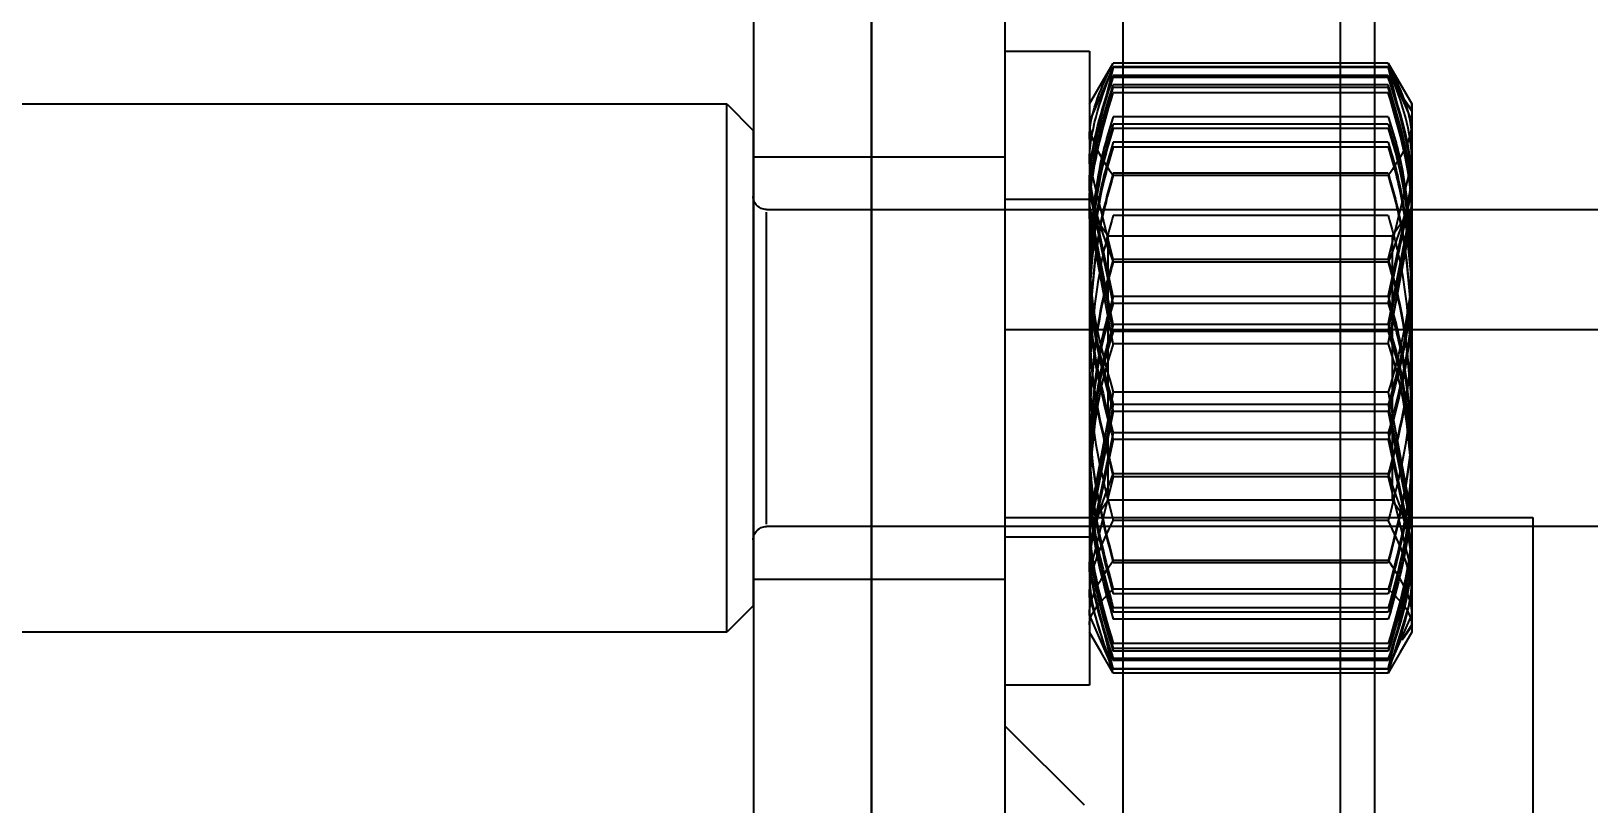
# Model space of a CAD drawing. Header units: metres. Extents: x 0 to 63075, y 0 to 44550.
# Drawn here: x 40394.72 to 40424.2, y 16458.16 to 16472.78 of the extents above; entities that cross this region are included whole.
import ezdxf

# ---------------------------------------------------------------- set-up
doc = ezdxf.new("R2010")
doc.units = ezdxf.units.M
doc.header["$LTSCALE"] = 75
doc.linetypes.add('HIDDEN2', pattern=[4.7625, 3.175, -1.5875])
for name, color, linetype in [('SDM', 7, 'Continuous'), ('SL4', 4, 'Continuous'), ('ST1', 7, 'HIDDEN2')]:
    doc.layers.add(name, color=color, linetype=linetype)
doc.styles.add('ROMANS', font='ROMANS.SHX')
doc.dimstyles.new('75___1-75', dxfattribs={"dimscale": 75, "dimtxt": 2.5, "dimasz": 2, "dimexe": 1.5, "dimexo": 1, "dimgap": 0.5, "dimtad": 1, "dimdec": 0, "dimzin": 12, "dimtxsty": 'ROMANS', "dimcen": 0, "dimclrd": 256, "dimclre": 256, "dimclrt": 3, "dimazin": 3, "dimtfac": 1, "dimtdec": 0, "dimtmove": 0, "dimatfit": 0, "dimfxl": 1, "dimlwd": -1, "dimlwe": -1, "dimarcsym": 0})

# ---------------------------------------------------------------- blocks, each defined once
blk = doc.blocks.new('*D33')
at = {"layer": 'Defpoints', "color": 0, "transparency": 16777216}
for p in [(40258.386, 16728.439), (42591.048, 16728.439), (40410.623, 16285.374)]:
    blk.add_point(p, dxfattribs=at)
at = {"layer": 'SDM', "transparency": 16777216}
for p, q in [((42591.048, 16878.439), (42591.048, 17585.582)), ((40333.386, 16728.439), (42703.548, 16728.439)), ((42591.048, 16285.374), (42591.048, 16728.439)), ((40485.623, 16285.374), (42703.548, 16285.374)), ((42591.048, 16135.374), (42591.048, 15985.374))]:
    blk.add_line(p, q, dxfattribs=at)
for points in [[(42566.048, 16878.439), (42616.048, 16878.439), (42591.048, 16728.439)], [(42566.048, 16135.374), (42616.048, 16135.374), (42591.048, 16285.374)]]:
    blk.add_solid(points, dxfattribs=at)
at = {"layer": 'SDM', "color": 3, "transparency": 16777216, "insert": (42459.798, 17307.01), "char_height": 187.5, "attachment_point": 5, "rotation": 90, "style": 'ROMANS'}
blk.add_mtext('443', dxfattribs=at)
blk = doc.blocks.new('A$Cb88ac2a3')
at = {"layer": 'SL4'}
for p, q in [((41.238, 1350), (41.238, 1594)), ((50.762, 1594), (50.762, 1350))]:
    blk.add_line(p, q, dxfattribs=at)
at = {"layer": 'ST1'}
for p, q in [((46, 1350), (46, 1594)), ((50.762, 1350), (50.762, 1594)), ((48.235, 1584.475), (48.235, 1362.762)), ((52.997, 1584.475), (52.997, 1362.762)), ((41.885, 1441.75), (41.885, 1542.25)), ((46.635, 1532.27), (46.635, 1525.319)), ((48.235, 1532.27), (46.635, 1532.27)), ((40.982, 1531.97), (40.535, 1530.942)), ((40.982, 1531.961), (40.535, 1530.117)), ((40.982, 1532.044), (40.762, 1531.663)), ((40.982, 1532.044), (46.188, 1532.044)), ((40.982, 1531.97), (46.188, 1531.97)), ((40.982, 1531.961), (46.188, 1531.961)), ((46.408, 1531.663), (46.188, 1532.044)), ((46.188, 1531.97), (46.635, 1530.942)), ((46.188, 1531.961), (46.635, 1530.117)), ((40.762, 1531.663), (40.535, 1531.27)), ((40.982, 1531.808), (46.188, 1531.808)), ((40.982, 1531.768), (46.188, 1531.768)), ((40.982, 1531.631), (46.188, 1531.631)), ((46.635, 1531.27), (46.408, 1531.663)), ((40.721, 1531.413), (40.535, 1531.131)), ((40.702, 1531.386), (40.535, 1531.156)), ((40.982, 1531.579), (46.188, 1531.579)), ((40.982, 1531.483), (46.188, 1531.483)), ((40.535, 1531.219), (40.535, 1531.27)), ((40.535, 1531.27), (40.535, 1530.149)), ((53.5, 1531.27), (53, 1530.77)), ((53.5, 1521.27), (53.5, 1531.27)), ((67.75, 1531.27), (53.5, 1531.27)), ((40.982, 1531.026), (46.188, 1531.026)), ((40.982, 1530.889), (46.188, 1530.889)), ((40.982, 1530.806), (46.188, 1530.806)), ((53, 1530.77), (53, 1521.77)), ((40.982, 1530.545), (46.188, 1530.545)), ((40.982, 1530.454), (46.188, 1530.454)), ((40.982, 1528.327), (40.535, 1530.149)), ((40.535, 1530.149), (40.535, 1525.477)), ((46.188, 1528.327), (46.635, 1530.149)), ((52.997, 1530.27), (48.235, 1530.27)), ((40.982, 1529.958), (46.188, 1529.958)), ((40.982, 1529.913), (46.188, 1529.913)), ((40.982, 1527.624), (40.535, 1529.716)), ((40.982, 1527.494), (40.535, 1529.631)), ((46.188, 1527.624), (46.635, 1529.716)), ((46.188, 1527.494), (46.635, 1529.631)), ((52.75, 1529.27), (33.5, 1529.27)), ((40.982, 1527.095), (40.535, 1529.363)), ((40.982, 1526.961), (40.535, 1529.27)), ((40.56, 1529.27), (40.535, 1529.27)), ((40.56, 1529.27), (40.56, 1525.794)), ((40.911, 1528.77), (40.56, 1529.27)), ((46.188, 1527.095), (46.635, 1529.363)), ((46.188, 1526.961), (46.635, 1529.27)), ((46.635, 1529.27), (46.285, 1528.77)), ((48.235, 1529.47), (46.635, 1529.47)), ((40.982, 1526.727), (40.535, 1529.105)), ((40.982, 1529.157), (46.188, 1529.157)), ((46.188, 1526.727), (46.635, 1529.105)), ((52.75, 1523.316), (52.75, 1529.224)), ((40.911, 1528.77), (40.911, 1523.77)), ((46.285, 1528.77), (40.911, 1528.77)), ((46.285, 1525.874), (46.285, 1528.77)), ((40.982, 1528.327), (46.188, 1528.327)), ((40.982, 1528.273), (46.188, 1528.273)), ((40.982, 1527.624), (46.188, 1527.624)), ((40.982, 1527.494), (46.188, 1527.494)), ((48.235, 1527), (19.635, 1527)), ((40.982, 1527.095), (46.188, 1527.095)), ((40.982, 1526.961), (46.188, 1526.961)), ((40.982, 1526.727), (46.188, 1526.727)), ((40.982, 1525.813), (40.535, 1523.435)), ((40.56, 1525.794), (40.56, 1523.27)), ((40.982, 1525.813), (46.188, 1525.813)), ((46.188, 1525.813), (46.635, 1523.435)), ((46.285, 1523.77), (46.285, 1525.874)), ((40.982, 1525.579), (40.535, 1523.27)), ((40.535, 1525.477), (40.535, 1521.598)), ((40.982, 1525.445), (40.535, 1523.177)), ((40.982, 1525.579), (46.188, 1525.579)), ((40.982, 1525.445), (46.188, 1525.445)), ((46.188, 1525.579), (46.635, 1523.27)), ((46.188, 1525.445), (46.635, 1523.177)), ((46.635, 1525.319), (46.635, 1520.27)), ((40.982, 1525.046), (40.535, 1522.909)), ((40.982, 1524.916), (40.535, 1522.824)), ((40.982, 1525.046), (46.188, 1525.046)), ((40.982, 1524.916), (46.188, 1524.916)), ((46.188, 1525.046), (46.635, 1522.909)), ((46.188, 1524.916), (46.635, 1522.824)), ((40.982, 1524.267), (46.188, 1524.267)), ((40.982, 1524.213), (40.535, 1522.391)), ((40.982, 1524.213), (46.188, 1524.213)), ((46.188, 1524.213), (46.635, 1522.391)), ((40.56, 1523.27), (40.911, 1523.77)), ((40.911, 1523.77), (46.285, 1523.77)), ((46.285, 1523.77), (46.635, 1523.27)), ((48.235, 1523.44), (38.245, 1523.44)), ((38.245, 1523.44), (38.245, 1505.25)), ((40.982, 1523.383), (46.188, 1523.383)), ((33.5, 1523.27), (52.75, 1523.27)), ((40.535, 1523.27), (40.56, 1523.27)), ((46.635, 1523.07), (48.235, 1523.07)), ((40.982, 1522.627), (46.188, 1522.627)), ((40.982, 1522.582), (46.188, 1522.582)), ((40.982, 1520.579), (40.535, 1522.423)), ((46.188, 1520.579), (46.635, 1522.423)), ((48.235, 1522.27), (52.997, 1522.27)), ((40.982, 1520.496), (40.535, 1521.94)), ((40.982, 1522.086), (46.188, 1522.086)), ((40.982, 1521.995), (46.188, 1521.995)), ((46.188, 1520.496), (46.635, 1521.94)), ((40.982, 1520.57), (40.535, 1521.598)), ((40.535, 1521.598), (40.535, 1521.27)), ((40.982, 1521.734), (46.188, 1521.734)), ((40.982, 1521.651), (46.188, 1521.651)), ((46.188, 1520.57), (46.635, 1521.598)), ((53, 1521.77), (53.5, 1521.27)), ((40.721, 1521.127), (40.535, 1521.409)), ((40.702, 1521.154), (40.535, 1521.384)), ((40.535, 1521.321), (40.535, 1521.27)), ((40.982, 1521.514), (46.188, 1521.514)), ((40.535, 1521.27), (40.762, 1520.877)), ((40.982, 1521.057), (46.188, 1521.057)), ((46.408, 1520.877), (46.635, 1521.27)), ((53.5, 1521.27), (67.75, 1521.27)), ((40.762, 1520.877), (40.982, 1520.496)), ((40.982, 1520.961), (46.188, 1520.961)), ((40.982, 1520.909), (46.188, 1520.909)), ((40.982, 1520.772), (46.188, 1520.772)), ((40.982, 1520.732), (46.188, 1520.732)), ((46.188, 1520.496), (46.408, 1520.877)), ((40.982, 1520.579), (46.188, 1520.579)), ((40.982, 1520.57), (46.188, 1520.57)), ((40.982, 1520.496), (46.188, 1520.496)), ((46.635, 1520.27), (48.235, 1520.27)), ((48.235, 1519.5), (46.735, 1518))]:
    blk.add_line(p, q, dxfattribs=at)
for centre, start, end in [((52.75, 1529.52), 270, 0), ((52.75, 1523.02), 0, 90)]:
    blk.add_arc(centre, 0.25, start, end, dxfattribs=at)
for points, knots in [([(40.535, 1530.6), (40.535, 1530.634), (40.542, 1531.122), (40.77, 1531.599), (40.982, 1532.044)], [0, 0, 0, 0, 0.070201, 1, 1, 1, 1]), ([(40.535, 1530.149), (40.535, 1530.192), (40.542, 1530.807), (40.77, 1531.41), (40.982, 1531.97)], [0, 0, 0, 0, 0.070201, 1, 1, 1, 1]), ([(46.635, 1530.6), (46.635, 1530.634), (46.628, 1531.122), (46.4, 1531.599), (46.188, 1532.044)], [0, 0, 0, 0, 0.070201, 1, 1, 1, 1]), ([(46.635, 1530.149), (46.635, 1530.192), (46.628, 1530.807), (46.4, 1531.41), (46.188, 1531.97)], [0, 0, 0, 0, 0.070201, 1, 1, 1, 1]), ([(40.535, 1529.716), (40.535, 1529.765), (40.542, 1530.472), (40.77, 1531.164), (40.982, 1531.808)], [0, 0, 0, 0, 0.070201, 1, 1, 1, 1]), ([(40.535, 1529.631), (40.535, 1529.682), (40.542, 1530.403), (40.77, 1531.111), (40.982, 1531.768)], [0, 0, 0, 0, 0.0702006, 1, 1, 1, 1]), ([(40.535, 1529.363), (40.535, 1529.417), (40.542, 1530.183), (40.77, 1530.933), (40.982, 1531.631)], [0, 0, 0, 0, 0.070201, 1, 1, 1, 1]), ([(46.635, 1529.716), (46.635, 1529.765), (46.628, 1530.472), (46.4, 1531.164), (46.188, 1531.808)], [0, 0, 0, 0, 0.070201, 1, 1, 1, 1]), ([(46.635, 1529.631), (46.635, 1529.682), (46.628, 1530.403), (46.4, 1531.111), (46.188, 1531.768)], [0, 0, 0, 0, 0.070201, 1, 1, 1, 1]), ([(46.635, 1529.363), (46.635, 1529.417), (46.628, 1530.183), (46.4, 1530.933), (46.188, 1531.631)], [0, 0, 0, 0, 0.070201, 1, 1, 1, 1]), ([(40.535, 1529.27), (40.535, 1529.325), (40.542, 1530.105), (40.77, 1530.869), (40.982, 1531.579)], [0, 0, 0, 0, 0.070201, 1, 1, 1, 1]), ([(40.535, 1529.105), (40.535, 1529.161), (40.542, 1529.964), (40.77, 1530.751), (40.982, 1531.483)], [0, 0, 0, 0, 0.070201, 1, 1, 1, 1]), ([(46.635, 1529.27), (46.635, 1529.325), (46.628, 1530.105), (46.4, 1530.869), (46.188, 1531.579)], [0, 0, 0, 0, 0.0702006, 1, 1, 1, 1]), ([(46.635, 1529.105), (46.635, 1529.161), (46.628, 1529.964), (46.4, 1530.751), (46.188, 1531.483)], [0, 0, 0, 0, 0.070201, 1, 1, 1, 1]), ([(40.982, 1531.026), (40.914, 1530.807), (40.652, 1529.958), (40.585, 1529.075), (40.535, 1528.42)], [0, 0, 0, 0, 0.2575513, 1, 1, 1, 1]), ([(40.535, 1530.942), (40.535, 1530.917), (40.542, 1530.57), (40.77, 1530.23), (40.982, 1529.913)], [0, 0, 0, 0, 0.070201, 1, 1, 1, 1]), ([(40.982, 1530.889), (40.914, 1530.666), (40.652, 1529.801), (40.585, 1528.902), (40.535, 1528.234)], [0, 0, 0, 0, 0.257551, 1, 1, 1, 1]), ([(40.982, 1530.806), (40.914, 1530.581), (40.652, 1529.708), (40.585, 1528.8), (40.535, 1528.126)], [0, 0, 0, 0, 0.257551, 1, 1, 1, 1]), ([(46.188, 1531.026), (46.256, 1530.807), (46.518, 1529.958), (46.585, 1529.075), (46.635, 1528.42)], [0, 0, 0, 0, 0.257551, 1, 1, 1, 1]), ([(46.635, 1530.942), (46.635, 1530.917), (46.628, 1530.57), (46.4, 1530.23), (46.188, 1529.913)], [0, 0, 0, 0, 0.070201, 1, 1, 1, 1]), ([(46.188, 1530.889), (46.256, 1530.666), (46.518, 1529.801), (46.585, 1528.902), (46.635, 1528.234)], [0, 0, 0, 0, 0.2575513, 1, 1, 1, 1]), ([(46.188, 1530.806), (46.256, 1530.581), (46.518, 1529.708), (46.585, 1528.8), (46.635, 1528.126)], [0, 0, 0, 0, 0.257551, 1, 1, 1, 1]), ([(40.982, 1530.545), (40.914, 1530.314), (40.652, 1529.418), (40.585, 1528.487), (40.535, 1527.795)], [0, 0, 0, 0, 0.257551, 1, 1, 1, 1]), ([(40.982, 1530.454), (40.914, 1530.221), (40.652, 1529.319), (40.585, 1528.381), (40.535, 1527.685)], [0, 0, 0, 0, 0.257551, 1, 1, 1, 1]), ([(46.188, 1530.545), (46.256, 1530.314), (46.518, 1529.418), (46.585, 1528.487), (46.635, 1527.795)], [0, 0, 0, 0, 0.2575513, 1, 1, 1, 1]), ([(46.188, 1530.454), (46.256, 1530.221), (46.518, 1529.319), (46.585, 1528.381), (46.635, 1527.685)], [0, 0, 0, 0, 0.257551, 1, 1, 1, 1]), ([(40.535, 1530.117), (40.535, 1530.073), (40.542, 1529.45), (40.77, 1528.84), (40.982, 1528.273)], [0, 0, 0, 0, 0.070201, 1, 1, 1, 1]), ([(40.982, 1529.958), (40.914, 1529.719), (40.652, 1528.792), (40.585, 1527.828), (40.535, 1527.113)], [0, 0, 0, 0, 0.257551, 1, 1, 1, 1]), ([(40.982, 1529.913), (40.914, 1529.674), (40.652, 1528.745), (40.585, 1527.779), (40.535, 1527.063)], [0, 0, 0, 0, 0.257551, 1, 1, 1, 1]), ([(46.635, 1530.117), (46.635, 1530.073), (46.628, 1529.45), (46.4, 1528.84), (46.188, 1528.273)], [0, 0, 0, 0, 0.070201, 1, 1, 1, 1]), ([(46.188, 1529.958), (46.256, 1529.719), (46.518, 1528.792), (46.585, 1527.828), (46.635, 1527.113)], [0, 0, 0, 0, 0.257551, 1, 1, 1, 1]), ([(46.188, 1529.913), (46.256, 1529.674), (46.518, 1528.745), (46.585, 1527.779), (46.635, 1527.063)], [0, 0, 0, 0, 0.257551, 1, 1, 1, 1]), ([(40.982, 1529.157), (40.914, 1528.914), (40.652, 1527.973), (40.585, 1526.996), (40.535, 1526.27)], [0, 0, 0, 0, 0.257551, 1, 1, 1, 1]), ([(46.188, 1529.157), (46.256, 1528.914), (46.518, 1527.973), (46.585, 1526.996), (46.635, 1526.27)], [0, 0, 0, 0, 0.257551, 1, 1, 1, 1]), ([(40.535, 1528.42), (40.542, 1528.183), (40.566, 1527.301), (40.806, 1526.442), (40.982, 1525.813)], [0, 0, 0, 0, 0.268634, 1, 1, 1, 1]), ([(46.635, 1528.42), (46.628, 1528.183), (46.604, 1527.301), (46.364, 1526.442), (46.188, 1525.813)], [0, 0, 0, 0, 0.268634, 1, 1, 1, 1]), ([(40.982, 1528.327), (40.914, 1528.088), (40.652, 1527.159), (40.585, 1526.194), (40.535, 1525.477)], [0, 0, 0, 0, 0.2575513, 1, 1, 1, 1]), ([(40.982, 1528.273), (40.914, 1528.034), (40.652, 1527.106), (40.585, 1526.143), (40.535, 1525.427)], [0, 0, 0, 0, 0.257551, 1, 1, 1, 1]), ([(40.535, 1528.234), (40.542, 1527.993), (40.566, 1527.094), (40.806, 1526.219), (40.982, 1525.579)], [0, 0, 0, 0, 0.268634, 1, 1, 1, 1]), ([(40.535, 1528.126), (40.542, 1527.882), (40.566, 1526.975), (40.806, 1526.091), (40.982, 1525.445)], [0, 0, 0, 0, 0.268634, 1, 1, 1, 1]), ([(46.188, 1528.327), (46.256, 1528.088), (46.518, 1527.159), (46.585, 1526.194), (46.635, 1525.477)], [0, 0, 0, 0, 0.2575513, 1, 1, 1, 1]), ([(46.188, 1528.273), (46.256, 1528.034), (46.518, 1527.106), (46.585, 1526.143), (46.635, 1525.427)], [0, 0, 0, 0, 0.257551, 1, 1, 1, 1]), ([(46.635, 1528.234), (46.628, 1527.993), (46.604, 1527.094), (46.364, 1526.219), (46.188, 1525.579)], [0, 0, 0, 0, 0.268634, 1, 1, 1, 1]), ([(46.635, 1528.126), (46.628, 1527.882), (46.604, 1526.975), (46.364, 1526.091), (46.188, 1525.445)], [0, 0, 0, 0, 0.268634, 1, 1, 1, 1]), ([(40.535, 1527.795), (40.542, 1527.545), (40.566, 1526.615), (40.806, 1525.709), (40.982, 1525.046)], [0, 0, 0, 0, 0.268634, 1, 1, 1, 1]), ([(46.635, 1527.795), (46.628, 1527.545), (46.604, 1526.615), (46.364, 1525.709), (46.188, 1525.046)], [0, 0, 0, 0, 0.268634, 1, 1, 1, 1]), ([(40.535, 1527.685), (40.542, 1527.433), (40.566, 1526.496), (40.806, 1525.584), (40.982, 1524.916)], [0, 0, 0, 0, 0.268634, 1, 1, 1, 1]), ([(40.982, 1527.624), (40.914, 1527.391), (40.652, 1526.489), (40.585, 1525.551), (40.535, 1524.855)], [0, 0, 0, 0, 0.257551, 1, 1, 1, 1]), ([(40.982, 1527.494), (40.914, 1527.263), (40.652, 1526.367), (40.585, 1525.436), (40.535, 1524.745)], [0, 0, 0, 0, 0.257551, 1, 1, 1, 1]), ([(46.635, 1527.685), (46.628, 1527.433), (46.604, 1526.496), (46.364, 1525.584), (46.188, 1524.916)], [0, 0, 0, 0, 0.268634, 1, 1, 1, 1]), ([(46.188, 1527.624), (46.256, 1527.391), (46.518, 1526.489), (46.585, 1525.551), (46.635, 1524.855)], [0, 0, 0, 0, 0.257551, 1, 1, 1, 1]), ([(46.188, 1527.494), (46.256, 1527.263), (46.518, 1526.367), (46.585, 1525.436), (46.635, 1524.745)], [0, 0, 0, 0, 0.257551, 1, 1, 1, 1]), ([(40.535, 1527.113), (40.542, 1526.854), (40.566, 1525.891), (40.806, 1524.953), (40.982, 1524.267)], [0, 0, 0, 0, 0.268634, 1, 1, 1, 1]), ([(40.982, 1527.095), (40.914, 1526.87), (40.652, 1525.996), (40.585, 1525.088), (40.535, 1524.414)], [0, 0, 0, 0, 0.257551, 1, 1, 1, 1]), ([(40.535, 1527.063), (40.542, 1526.804), (40.566, 1525.839), (40.806, 1524.9), (40.982, 1524.213)], [0, 0, 0, 0, 0.2686336, 1, 1, 1, 1]), ([(40.982, 1526.961), (40.914, 1526.738), (40.652, 1525.872), (40.585, 1524.973), (40.535, 1524.306)], [0, 0, 0, 0, 0.257551, 1, 1, 1, 1]), ([(46.635, 1527.113), (46.628, 1526.854), (46.604, 1525.891), (46.364, 1524.953), (46.188, 1524.267)], [0, 0, 0, 0, 0.2686336, 1, 1, 1, 1]), ([(46.188, 1527.095), (46.256, 1526.87), (46.518, 1525.996), (46.585, 1525.088), (46.635, 1524.414)], [0, 0, 0, 0, 0.257551, 1, 1, 1, 1]), ([(46.635, 1527.063), (46.628, 1526.804), (46.604, 1525.839), (46.364, 1524.9), (46.188, 1524.213)], [0, 0, 0, 0, 0.268634, 1, 1, 1, 1]), ([(46.188, 1526.961), (46.256, 1526.738), (46.518, 1525.872), (46.585, 1524.973), (46.635, 1524.306)], [0, 0, 0, 0, 0.257551, 1, 1, 1, 1]), ([(40.982, 1526.727), (40.914, 1526.508), (40.652, 1525.658), (40.585, 1524.776), (40.535, 1524.12)], [0, 0, 0, 0, 0.257551, 1, 1, 1, 1]), ([(46.188, 1526.727), (46.256, 1526.508), (46.518, 1525.658), (46.585, 1524.776), (46.635, 1524.12)], [0, 0, 0, 0, 0.257551, 1, 1, 1, 1]), ([(40.535, 1526.27), (40.542, 1526.008), (40.566, 1525.03), (40.806, 1524.079), (40.982, 1523.383)], [0, 0, 0, 0, 0.2686336, 1, 1, 1, 1]), ([(46.635, 1526.27), (46.628, 1526.008), (46.604, 1525.03), (46.364, 1524.079), (46.188, 1523.383)], [0, 0, 0, 0, 0.2686336, 1, 1, 1, 1]), ([(40.535, 1525.477), (40.542, 1525.218), (40.566, 1524.253), (40.806, 1523.314), (40.982, 1522.627)], [0, 0, 0, 0, 0.268634, 1, 1, 1, 1]), ([(46.635, 1525.477), (46.628, 1525.218), (46.604, 1524.253), (46.364, 1523.314), (46.188, 1522.627)], [0, 0, 0, 0, 0.268634, 1, 1, 1, 1]), ([(40.535, 1525.427), (40.542, 1525.169), (40.566, 1524.205), (40.806, 1523.268), (40.982, 1522.582)], [0, 0, 0, 0, 0.268634, 1, 1, 1, 1]), ([(46.635, 1525.427), (46.628, 1525.169), (46.604, 1524.205), (46.364, 1523.268), (46.188, 1522.582)], [0, 0, 0, 0, 0.268634, 1, 1, 1, 1]), ([(40.535, 1524.855), (40.542, 1524.603), (40.566, 1523.666), (40.806, 1522.754), (40.982, 1522.086)], [0, 0, 0, 0, 0.268634, 1, 1, 1, 1]), ([(46.635, 1524.855), (46.628, 1524.603), (46.604, 1523.666), (46.364, 1522.754), (46.188, 1522.086)], [0, 0, 0, 0, 0.268634, 1, 1, 1, 1]), ([(40.535, 1524.745), (40.542, 1524.495), (40.566, 1523.564), (40.806, 1522.658), (40.982, 1521.995)], [0, 0, 0, 0, 0.268634, 1, 1, 1, 1]), ([(46.635, 1524.745), (46.628, 1524.495), (46.604, 1523.564), (46.364, 1522.658), (46.188, 1521.995)], [0, 0, 0, 0, 0.268634, 1, 1, 1, 1]), ([(40.535, 1524.414), (40.542, 1524.17), (40.566, 1523.263), (40.806, 1522.38), (40.982, 1521.734)], [0, 0, 0, 0, 0.268634, 1, 1, 1, 1]), ([(40.535, 1524.306), (40.542, 1524.065), (40.566, 1523.166), (40.806, 1522.291), (40.982, 1521.651)], [0, 0, 0, 0, 0.268634, 1, 1, 1, 1]), ([(40.535, 1522.423), (40.535, 1522.467), (40.542, 1523.09), (40.77, 1523.7), (40.982, 1524.267)], [0, 0, 0, 0, 0.070201, 1, 1, 1, 1]), ([(46.635, 1524.414), (46.628, 1524.17), (46.604, 1523.263), (46.364, 1522.38), (46.188, 1521.734)], [0, 0, 0, 0, 0.268634, 1, 1, 1, 1]), ([(46.635, 1524.306), (46.628, 1524.065), (46.604, 1523.166), (46.364, 1522.291), (46.188, 1521.651)], [0, 0, 0, 0, 0.268634, 1, 1, 1, 1]), ([(46.635, 1522.423), (46.635, 1522.467), (46.628, 1523.09), (46.4, 1523.7), (46.188, 1524.267)], [0, 0, 0, 0, 0.070201, 1, 1, 1, 1]), ([(40.535, 1524.12), (40.542, 1523.883), (40.566, 1523.001), (40.806, 1522.142), (40.982, 1521.514)], [0, 0, 0, 0, 0.2686336, 1, 1, 1, 1]), ([(46.635, 1524.12), (46.628, 1523.883), (46.604, 1523.001), (46.364, 1522.142), (46.188, 1521.514)], [0, 0, 0, 0, 0.268634, 1, 1, 1, 1]), ([(40.535, 1523.435), (40.535, 1523.379), (40.542, 1522.576), (40.77, 1521.789), (40.982, 1521.057)], [0, 0, 0, 0, 0.070201, 1, 1, 1, 1]), ([(40.535, 1521.94), (40.535, 1521.974), (40.542, 1522.462), (40.77, 1522.939), (40.982, 1523.383)], [0, 0, 0, 0, 0.070201, 1, 1, 1, 1]), ([(46.635, 1523.435), (46.635, 1523.379), (46.628, 1522.576), (46.4, 1521.789), (46.188, 1521.057)], [0, 0, 0, 0, 0.070201, 1, 1, 1, 1]), ([(46.635, 1521.94), (46.635, 1521.974), (46.628, 1522.462), (46.4, 1522.939), (46.188, 1523.383)], [0, 0, 0, 0, 0.070201, 1, 1, 1, 1]), ([(40.535, 1523.27), (40.535, 1523.215), (40.542, 1522.435), (40.77, 1521.671), (40.982, 1520.961)], [0, 0, 0, 0, 0.0702006, 1, 1, 1, 1]), ([(40.535, 1523.177), (40.535, 1523.123), (40.542, 1522.357), (40.77, 1521.607), (40.982, 1520.909)], [0, 0, 0, 0, 0.070201, 1, 1, 1, 1]), ([(46.635, 1523.27), (46.635, 1523.215), (46.628, 1522.435), (46.4, 1521.671), (46.188, 1520.961)], [0, 0, 0, 0, 0.070201, 1, 1, 1, 1]), ([(46.635, 1523.177), (46.635, 1523.123), (46.628, 1522.357), (46.4, 1521.607), (46.188, 1520.909)], [0, 0, 0, 0, 0.070201, 1, 1, 1, 1]), ([(40.535, 1522.909), (40.535, 1522.858), (40.542, 1522.137), (40.77, 1521.429), (40.982, 1520.772)], [0, 0, 0, 0, 0.070201, 1, 1, 1, 1]), ([(40.535, 1522.824), (40.535, 1522.775), (40.542, 1522.068), (40.77, 1521.376), (40.982, 1520.732)], [0, 0, 0, 0, 0.0702006, 1, 1, 1, 1]), ([(46.635, 1522.909), (46.635, 1522.858), (46.628, 1522.137), (46.4, 1521.429), (46.188, 1520.772)], [0, 0, 0, 0, 0.070201, 1, 1, 1, 1]), ([(46.635, 1522.824), (46.635, 1522.775), (46.628, 1522.068), (46.4, 1521.376), (46.188, 1520.732)], [0, 0, 0, 0, 0.070201, 1, 1, 1, 1]), ([(40.535, 1521.598), (40.535, 1521.623), (40.542, 1521.97), (40.77, 1522.31), (40.982, 1522.627)], [0, 0, 0, 0, 0.070201, 1, 1, 1, 1]), ([(46.635, 1521.598), (46.635, 1521.623), (46.628, 1521.97), (46.4, 1522.31), (46.188, 1522.627)], [0, 0, 0, 0, 0.070201, 1, 1, 1, 1]), ([(40.535, 1522.391), (40.535, 1522.348), (40.542, 1521.733), (40.77, 1521.13), (40.982, 1520.57)], [0, 0, 0, 0, 0.070201, 1, 1, 1, 1]), ([(46.635, 1522.391), (46.635, 1522.348), (46.628, 1521.733), (46.4, 1521.13), (46.188, 1520.57)], [0, 0, 0, 0, 0.070201, 1, 1, 1, 1]), ([(40.535, 1521.409), (40.535, 1521.425), (40.542, 1521.654), (40.77, 1521.878), (40.982, 1522.086)], [0, 0, 0, 0, 0.070201, 1, 1, 1, 1]), ([(46.635, 1521.409), (46.635, 1521.425), (46.628, 1521.654), (46.4, 1521.878), (46.188, 1522.086)], [0, 0, 0, 0, 0.0702006, 1, 1, 1, 1])]:
    blk.add_open_spline(points, degree=3, knots=knots, dxfattribs=at)

msp = doc.modelspace()

# ---------------------------------------------------------------- block references
at = {"layer": 'SDM', "xscale": -1}
msp.add_blockref('A$Cb88ac2a3', (40461.386, 14940.137), dxfattribs=at)

# ---------------------------------------------------------------- dimensions: what is measured, and where the dimension line sits
at = {"layer": 'SDM'}
dim = msp.add_linear_dim(base=(42591.048, 16728.439), p1=(40410.623, 16285.374), p2=(40258.386, 16728.439), angle=90, dimstyle='75___1-75', dxfattribs=at)
dim.commit()
dim.dimension.update_dxf_attribs({"geometry": '*D33', "text_midpoint": (42459.798, 17307.01)})

doc.saveas('drawing.dxf')
